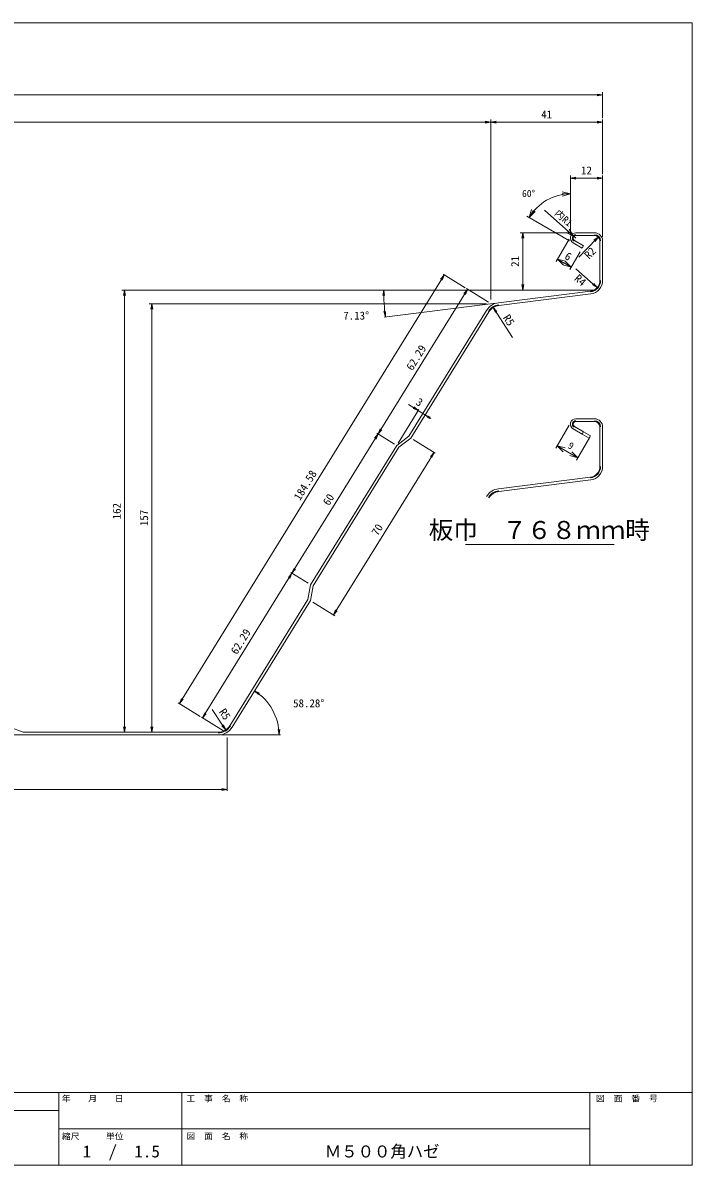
# Model space of a CAD drawing. Units: millimetres on the paper, with parts at other scales. Extents: x -208 to 189, y -167 to 139.
# Drawn here: x 25.7 to 189.2, y -139.6 to 139.4 of the extents above; entities that cross this region are included whole.
import ezdxf
from ezdxf.enums import TextEntityAlignment as Align

# ---------------------------------------------------------------- set-up
doc = ezdxf.new("R2010")
doc.units = ezdxf.units.MM
for name, color, linetype, lineweight in [('0-0_寸法', 7, 'Continuous', 18), ('0-1_通り', 7, 'Continuous', 18), ('1-1', 7, 'Continuous', 18), ('F-F', 5, 'Continuous', 18)]:
    doc.layers.add(name, color=color, linetype=linetype, lineweight=lineweight)
doc.styles.add('ＭＳ ゴシック', font='')
doc.styles.get('ＭＳ ゴシック').set_extended_font_data('MS Gothic')

# ---------------------------------------------------------------- blocks, each defined once
blk = doc.blocks.new('_OPEN')
at = {"layer": '0-0_寸法'}
blk.add_line((0, 0), (-1, 0), dxfattribs=at)
blk.add_lwpolyline([(-1, 0.1667), (0, 0), (-1, -0.1667)], dxfattribs=at)
blk = doc.blocks.new('D1')
at = {"layer": '0-1_通り', "color": 5}
for p, q in [((34.476, 362.166), (34.476, 371.666)), ((34.476, 370.666), (283.976, 370.666)), ((533.476, 370.666), (283.976, 370.666)), ((533.476, 362.166), (533.476, 371.666))]:
    blk.add_line(p, q, dxfattribs=at)
at = {"layer": '0-1_通り', "xscale": 2, "yscale": 2, "rotation": 180}
blk.add_blockref('_OPEN', (34.476, 370.666), dxfattribs=at)
at = {"layer": '0-1_通り', "xscale": 2, "yscale": 2}
blk.add_blockref('_OPEN', (533.476, 370.666), dxfattribs=at)
at = {"layer": '0-1_通り', "style": 'ＭＳ ゴシック'}
blk.add_text('499', height=2.933, dxfattribs=at).set_placement((280.976, 371.166), align=Align.BOTTOM_LEFT)
blk = doc.blocks.new('D11')
at = {"layer": '0-1_通り', "color": 5}
for p, q in [((69.476, 295.666), (69.476, 361.666)), ((69.476, 360.666), (280.976, 360.666)), ((492.476, 360.666), (280.976, 360.666))]:
    blk.add_line(p, q, dxfattribs=at)
at = {"layer": '0-1_通り', "xscale": 2, "yscale": 2, "rotation": 180}
blk.add_blockref('_OPEN', (69.476, 360.666), dxfattribs=at)
at = {"layer": '0-1_通り', "xscale": 2, "yscale": 2}
blk.add_blockref('_OPEN', (492.476, 360.666), dxfattribs=at)
at = {"layer": '0-1_通り', "style": 'ＭＳ ゴシック'}
blk.add_text('423', height=2.933, dxfattribs=at).set_placement((277.976, 361.166), align=Align.BOTTOM_LEFT)
blk = doc.blocks.new('D12')
at = {"layer": '0-1_通り', "color": 5}
for p, q in [((492.476, 295.666), (492.476, 361.666)), ((492.476, 360.666), (512.976, 360.666)), ((533.476, 360.666), (512.976, 360.666)), ((533.476, 341.666), (533.476, 361.666))]:
    blk.add_line(p, q, dxfattribs=at)
at = {"layer": '0-1_通り', "xscale": 2, "yscale": 2, "rotation": 180}
blk.add_blockref('_OPEN', (492.476, 360.666), dxfattribs=at)
at = {"layer": '0-1_通り', "xscale": 2, "yscale": 2}
blk.add_blockref('_OPEN', (533.476, 360.666), dxfattribs=at)
at = {"layer": '0-1_通り', "style": 'ＭＳ ゴシック'}
blk.add_text('41', height=2.933, dxfattribs=at).set_placement((510.976, 361.166), align=Align.BOTTOM_LEFT)
blk = doc.blocks.new('D15')
at = {"layer": '0-1_通り', "color": 5}
for p, q in [((530.976, 299.166), (357.313, 299.166)), ((358.313, 299.166), (358.313, 218.166)), ((358.313, 137.166), (358.313, 218.166))]:
    blk.add_line(p, q, dxfattribs=at)
at = {"layer": '0-1_通り', "xscale": 2, "yscale": 2}
for p, rotation in [((358.313, 299.166), 90), ((358.313, 137.166), 270)]:
    blk.add_blockref('_OPEN', p, dxfattribs=dict(at, rotation=rotation))
at = {"layer": '0-1_通り', "style": 'ＭＳ ゴシック'}
blk.add_text('162', height=2.933, rotation=90, dxfattribs=at).set_placement((357.813, 215.166), align=Align.BOTTOM_LEFT)
blk = doc.blocks.new('D16')
at = {"layer": '0-1_通り', "color": 5}
for p, q in [((490.976, 294.166), (367.313, 294.166)), ((368.313, 294.166), (368.313, 215.666)), ((368.313, 137.166), (368.313, 215.666))]:
    blk.add_line(p, q, dxfattribs=at)
at = {"layer": '0-1_通り', "xscale": 2, "yscale": 2}
for p, rotation in [((368.313, 294.166), 90), ((368.313, 137.166), 270)]:
    blk.add_blockref('_OPEN', p, dxfattribs=dict(at, rotation=rotation))
at = {"layer": '0-1_通り', "style": 'ＭＳ ゴシック'}
blk.add_text('157', height=2.933, rotation=90, dxfattribs=at).set_placement((367.813, 212.666), align=Align.BOTTOM_LEFT)
blk = doc.blocks.new('D20')
at = {"layer": '0-1_通り', "color": 5}
for p, q in [((165.976, 135.166), (165.976, 115.666)), ((395.976, 135.166), (395.976, 115.666)), ((165.976, 116.166), (280.976, 116.166)), ((395.976, 116.166), (280.976, 116.166))]:
    blk.add_line(p, q, dxfattribs=at)
at = {"layer": '0-1_通り', "xscale": 2, "yscale": 2, "rotation": 180}
blk.add_blockref('_OPEN', (165.976, 116.166), dxfattribs=at)
at = {"layer": '0-1_通り', "xscale": 2, "yscale": 2}
blk.add_blockref('_OPEN', (395.976, 116.166), dxfattribs=at)
at = {"layer": '0-1_通り', "style": 'ＭＳ ゴシック'}
blk.add_text('230', height=2.933, dxfattribs=at).set_placement((277.976, 116.666), align=Align.BOTTOM_LEFT)
blk = doc.blocks.new('D21')
at = {"layer": '0-1_通り', "color": 5}
blk.add_lwpolyline([(500.391, 281.836), (494.719, 290.672), (493.368, 292.776)], dxfattribs=at)
at = {"layer": '0-1_通り', "xscale": 2, "yscale": 2, "rotation": 122.70032}
blk.add_blockref('_OPEN', (493.368, 292.776), dxfattribs=at)
at = {"layer": '0-1_通り', "style": 'ＭＳ ゴシック'}
blk.add_text('R5', height=2.933, rotation=302.7, dxfattribs=at).set_placement((496.069, 288.568), align=Align.BOTTOM_LEFT)
blk = doc.blocks.new('D23')
at = {"layer": '0-1_通り', "color": 5}
for p, q in [((475.464, 304.682), (426.935, 226.182)), ((483.119, 299.95), (475.039, 304.945)), ((378.407, 147.682), (426.935, 226.182)), ((386.062, 142.95), (377.981, 147.945))]:
    blk.add_line(p, q, dxfattribs=at)
at = {"layer": '0-1_通り', "xscale": 2, "yscale": 2}
for p, rotation in [((475.464, 304.682), 58.27563), ((378.407, 147.682), 238.27563)]:
    blk.add_blockref('_OPEN', p, dxfattribs=dict(at, rotation=rotation))
at = {"layer": '0-1_通り', "style": 'ＭＳ ゴシック'}
blk.add_text('184.58', height=2.933, rotation=58.276, dxfattribs=at).set_placement((423.355, 221.342), align=Align.BOTTOM_LEFT)
blk = doc.blocks.new('D24')
at = {"layer": '0-1_通り', "color": 5}
for p, q in [((419.666, 195.406), (403.289, 168.915)), ((386.913, 142.424), (403.289, 168.915)), ((394.568, 137.691), (386.487, 142.687))]:
    blk.add_line(p, q, dxfattribs=at)
at = {"layer": '0-1_通り', "xscale": 2, "yscale": 2}
for p, rotation in [((419.666, 195.406), 58.27563), ((386.913, 142.424), 238.27563)]:
    blk.add_blockref('_OPEN', p, dxfattribs=dict(at, rotation=rotation))
at = {"layer": '0-1_通り', "style": 'ＭＳ ゴシック'}
blk.add_text('62.29', height=2.933, rotation=58.276, dxfattribs=at).set_placement((400.235, 164.925), align=Align.BOTTOM_LEFT)
blk = doc.blocks.new('D25')
at = {"layer": '0-1_通り', "color": 5}
for p, q in [((451.216, 246.442), (435.441, 220.924)), ((419.666, 195.406), (435.441, 220.924)), ((425.62, 191.726), (419.241, 195.669))]:
    blk.add_line(p, q, dxfattribs=at)
at = {"layer": '0-1_通り', "xscale": 2, "yscale": 2}
for p, rotation in [((451.216, 246.442), 58.27563), ((419.666, 195.406), 238.27563)]:
    blk.add_blockref('_OPEN', p, dxfattribs=dict(at, rotation=rotation))
at = {"layer": '0-1_通り', "style": 'ＭＳ ゴシック'}
blk.add_text('60', height=2.933, rotation=58.276, dxfattribs=at).set_placement((433.964, 219.486), align=Align.BOTTOM_LEFT)
blk = doc.blocks.new('D26')
at = {"layer": '0-1_通り', "color": 5}
for p, q in [((483.97, 299.424), (467.593, 272.933)), ((491.625, 294.691), (483.545, 299.687)), ((451.216, 246.442), (467.593, 272.933)), ((457.17, 242.761), (450.791, 246.705))]:
    blk.add_line(p, q, dxfattribs=at)
at = {"layer": '0-1_通り', "xscale": 2, "yscale": 2}
for p, rotation in [((483.97, 299.424), 58.27563), ((451.216, 246.442), 238.27563)]:
    blk.add_blockref('_OPEN', p, dxfattribs=dict(at, rotation=rotation))
at = {"layer": '0-1_通り', "style": 'ＭＳ ゴシック'}
blk.add_text('62.29', height=2.933, rotation=58.276, dxfattribs=at).set_placement((464.539, 268.943), align=Align.BOTTOM_LEFT)
blk = doc.blocks.new('D27')
at = {"layer": '0-1_通り', "color": 5}
for p, q in [((464.053, 244.385), (472.133, 239.389)), ((471.708, 239.652), (453.304, 209.881)), ((434.899, 180.111), (453.304, 209.881)), ((427.244, 184.843), (435.325, 179.848))]:
    blk.add_line(p, q, dxfattribs=at)
at = {"layer": '0-1_通り', "xscale": 2, "yscale": 2}
for p, rotation in [((471.708, 239.652), 58.27563), ((434.899, 180.111), 238.27563)]:
    blk.add_blockref('_OPEN', p, dxfattribs=dict(at, rotation=rotation))
at = {"layer": '0-1_通り', "style": 'ＭＳ ゴシック'}
blk.add_text('70', height=2.933, rotation=58.276, dxfattribs=at).set_placement((451.827, 208.443), align=Align.BOTTOM_LEFT)
blk = doc.blocks.new('D28')
at = {"layer": '0-1_通り', "color": 5}
for p, q in [((458.547, 243.086), (466.171, 255.419)), ((462.307, 257.22), (467.184, 254.205)), ((470.587, 252.102), (467.184, 254.205))]:
    blk.add_line(p, q, dxfattribs=at)
at = {"layer": '0-1_通り', "xscale": 2, "yscale": 2}
for p, rotation in [((465.909, 254.994), 328.27563), ((468.46, 253.416), 148.27563)]:
    blk.add_blockref('_OPEN', p, dxfattribs=dict(at, rotation=rotation))
at = {"layer": '0-1_通り', "style": 'ＭＳ ゴシック'}
blk.add_text('3', height=2.933, rotation=328.276, dxfattribs=at).set_placement((464.296, 256.634), align=Align.BOTTOM_LEFT)
blk = doc.blocks.new('D29')
at = {"layer": '0-1_通り', "color": 5}
blk.add_lwpolyline([(390.44, 145.493), (394.006, 140.078), (395.381, 137.989)], dxfattribs=at)
at = {"layer": '0-1_通り', "xscale": 2, "yscale": 2, "rotation": 303.35957}
blk.add_blockref('_OPEN', (395.381, 137.989), dxfattribs=at)
at = {"layer": '0-1_通り', "style": 'ＭＳ ゴシック'}
blk.add_text('R5', height=2.933, rotation=303.36, dxfattribs=at).set_placement((392.025, 144.142), align=Align.BOTTOM_LEFT)
blk = doc.blocks.new('D32')
at = {"layer": '0-1_通り', "color": 5}
blk.add_line((393.631, 136.166), (415.409, 136.166), dxfattribs=at)
for start, end in [(29.13781, 58.27563), (0, 29.13781)]:
    blk.add_arc((395.976, 136.166), 18.933, start, end, dxfattribs=at)
at = {"layer": '0-1_通り', "xscale": 2, "yscale": 2}
for p, rotation in [((405.931, 152.27), 148.27563), ((414.909, 136.166), 270)]:
    blk.add_blockref('_OPEN', p, dxfattribs=dict(at, rotation=rotation))
at = {"layer": '0-1_通り', "style": 'ＭＳ ゴシック'}
blk.add_text('58.28%%d', height=2.933, dxfattribs=at).set_placement((420.075, 145.404), align=Align.BOTTOM_LEFT)
blk = doc.blocks.new('D34')
at = {"layer": '0-1_通り', "color": 5}
blk.add_line((494.333, 294.398), (453.383, 289.279), dxfattribs=at)
for start, end in [(180, 183.56251), (183.56251, 187.12502)]:
    blk.add_arc((532.476, 299.166), 79.208, start, end, dxfattribs=at)
at = {"layer": '0-1_通り', "xscale": 2, "yscale": 2}
for p, rotation in [((453.268, 299.166), 90), ((453.88, 289.341), 277.12502)]:
    blk.add_blockref('_OPEN', p, dxfattribs=dict(at, rotation=rotation))
at = {"layer": '0-1_通り', "style": 'ＭＳ ゴシック'}
blk.add_text('7.13%%d', height=2.933, dxfattribs=at).set_placement((438.46, 287.453), align=Align.BOTTOM_LEFT)
blk = doc.blocks.new('D36')
at = {"layer": '0-1_通り', "color": 5}
blk.add_lwpolyline([(523.651, 306.957), (529.975, 301.373), (531.475, 300.05)], dxfattribs=at)
at = {"layer": '0-1_通り', "xscale": 2, "yscale": 2, "rotation": 318.56251}
blk.add_blockref('_OPEN', (531.475, 300.05), dxfattribs=at)
at = {"layer": '0-1_通り', "style": 'ＭＳ ゴシック'}
blk.add_text('R4', height=2.933, rotation=318.563, dxfattribs=at).set_placement((522.246, 302.344), align=Align.BOTTOM_LEFT)
blk = doc.blocks.new('D37')
at = {"layer": '0-1_通り', "color": 5}
blk.add_lwpolyline([(524.701, 311.205), (531.172, 317.884), (531.868, 318.602)], dxfattribs=at)
at = {"layer": '0-1_通り', "xscale": 2, "yscale": 2, "rotation": 45.90653}
blk.add_blockref('_OPEN', (531.868, 318.602), dxfattribs=at)
at = {"layer": '0-1_通り', "style": 'ＭＳ ゴシック'}
blk.add_text('R2', height=2.933, rotation=45.907, dxfattribs=at).set_placement((529.143, 309.687), align=Align.BOTTOM_LEFT)
blk = doc.blocks.new('D38')
at = {"layer": '0-1_通り', "color": 5}
for p, q in [((522.14, 320.166), (503.24, 320.166)), ((504.24, 320.166), (504.24, 309.666)), ((504.24, 299.166), (504.24, 309.666)), ((504.24, 299.166), (505.24, 299.166))]:
    blk.add_line(p, q, dxfattribs=at)
at = {"layer": '0-1_通り', "xscale": 2, "yscale": 2}
for p, rotation in [((504.24, 320.166), 90), ((504.24, 299.166), 270)]:
    blk.add_blockref('_OPEN', p, dxfattribs=dict(at, rotation=rotation))
at = {"layer": '0-1_通り', "style": 'ＭＳ ゴシック'}
blk.add_text('21', height=2.933, rotation=90, dxfattribs=at).set_placement((503.74, 307.666), align=Align.BOTTOM_LEFT)
blk = doc.blocks.new('_OPEN30')
at = {"layer": '0-0_寸法'}
blk.add_line((0, 0), (-1, 0), dxfattribs=at)
blk.add_lwpolyline([(-1, 0.2679), (0, 0), (-1, -0.2679)], dxfattribs=at)
blk = doc.blocks.new('D39')
at = {"layer": '0-1_通り', "color": 5}
blk.add_lwpolyline([(523.64, 318.166), (523.267, 318.499), (512.198, 328.387)], dxfattribs=at)
at = {"layer": '0-1_通り', "xscale": 3, "yscale": 3, "rotation": 318.22372}
blk.add_blockref('_OPEN30', (522.894, 318.832), dxfattribs=at)
at = {"layer": '0-1_通り', "style": 'ＭＳ ゴシック'}
blk.add_text('内R1', height=2.566, rotation=318.224, dxfattribs=at).set_placement((515.141, 326.428), align=Align.BOTTOM_LEFT)
blk = doc.blocks.new('D40')
at = {"layer": '0-1_通り', "color": 3}
for p, q in [((521.64, 319.666), (521.64, 341.166)), ((521.64, 340.166), (527.558, 340.166)), ((533.476, 340.166), (527.558, 340.166)), ((533.476, 318.666), (533.476, 341.166))]:
    blk.add_line(p, q, dxfattribs=at)
at = {"layer": '0-1_通り', "xscale": 2, "yscale": 2, "rotation": 180}
blk.add_blockref('_OPEN', (521.64, 340.166), dxfattribs=at)
at = {"layer": '0-1_通り', "xscale": 2, "yscale": 2}
blk.add_blockref('_OPEN', (533.476, 340.166), dxfattribs=at)
at = {"layer": '0-1_通り', "style": 'ＭＳ ゴシック'}
blk.add_text('12', height=2.933, dxfattribs=at).set_placement((525.558, 340.666), align=Align.BOTTOM_LEFT)
blk = doc.blocks.new('D41')
at = {"layer": '0-1_通り', "color": 3}
for p, q in [((521.157, 317.867), (516.407, 309.639)), ((516.907, 310.505), (519.435, 309.046)), ((525.212, 313.216), (521.462, 306.721)), ((521.962, 307.587), (519.435, 309.046))]:
    blk.add_line(p, q, dxfattribs=at)
at = {"layer": '0-1_通り', "xscale": 3, "yscale": 3}
for p, rotation in [((516.907, 310.505), 150), ((521.962, 307.587), 330)]:
    blk.add_blockref('_OPEN30', p, dxfattribs=dict(at, rotation=rotation))
at = {"layer": '0-1_通り', "style": 'ＭＳ ゴシック'}
blk.add_text('6', height=2.933, rotation=330, dxfattribs=at).set_placement((518.819, 309.979), align=Align.BOTTOM_LEFT)
blk = doc.blocks.new('D42')
at = {"layer": '0-1_通り', "color": 3}
blk.add_line((521.34, 317.184), (505.71, 326.208), dxfattribs=at)
for start, end in [(120, 150), (90, 120)]:
    blk.add_arc((521.64, 317.011), 17.394, start, end, dxfattribs=at)
at = {"layer": '0-1_通り', "xscale": 3, "yscale": 3}
blk.add_blockref('_OPEN30', (521.64, 334.405), dxfattribs=at)
at = {"layer": '0-1_通り', "xscale": 3, "yscale": 3, "rotation": 240}
blk.add_blockref('_OPEN30', (506.576, 325.708), dxfattribs=at)
at = {"layer": '0-1_通り', "style": 'ＭＳ ゴシック'}
blk.add_text('60%%d', height=2.566, dxfattribs=at).set_placement((503.943, 332.508), align=Align.BOTTOM_LEFT)
blk = doc.blocks.new('D43')
at = {"layer": '0-1_通り', "color": 3}
for p, q in [((521.157, 249.718), (516.269, 241.251)), ((528.81, 245.299), (523.922, 236.833)), ((516.769, 242.117), (520.596, 239.908)), ((524.422, 237.699), (520.596, 239.908))]:
    blk.add_line(p, q, dxfattribs=at)
at = {"layer": '0-1_通り', "xscale": 3, "yscale": 3}
for p, rotation in [((516.769, 242.117), 150), ((524.422, 237.699), 330)]:
    blk.add_blockref('_OPEN30', p, dxfattribs=dict(at, rotation=rotation))
at = {"layer": '0-1_通り', "style": 'ＭＳ ゴシック'}
blk.add_text('9', height=2.566, rotation=330, dxfattribs=at).set_placement((520.088, 240.779), align=Align.BOTTOM_LEFT)

msp = doc.modelspace()

# ---------------------------------------------------------------- linework, layer by layer
at = {"layer": '1-1'}
for p, q in [((160.747, 88.176), (165.304, 88.176)), ((160.747, 87.51), (165.304, 87.51)), ((162.295, 84.409), (160.08, 85.688)), ((162.628, 84.987), (160.414, 86.266)), ((162.628, 84.987), (162.295, 84.409)), ((166.638, 76.53), (166.638, 86.176)), ((167.304, 86.176), (167.304, 76.53)), ((141.871, 71.08), (164.302, 73.884)), ((164.385, 73.223), (141.953, 70.419)), ((119.953, 38.462), (138.964, 69.215)), ((120.455, 38.006), (139.532, 68.864)), ((160.747, 42.744), (165.304, 42.744)), ((160.747, 42.077), (165.304, 42.077)), ((162.295, 38.977), (160.08, 40.256)), ((162.628, 39.554), (160.414, 40.833)), ((162.628, 39.554), (162.295, 38.977)), ((166.638, 31.098), (166.638, 40.744)), ((167.304, 40.744), (167.304, 31.098)), ((141.871, 25.648), (164.302, 28.452)), ((164.385, 27.79), (141.953, 24.986)), ((76.243, -32.243), (95.284, -1.443)), ((76.81, -32.594), (95.916, -1.688)), ((73.408, -34.49), (-75.466, -34.49)), ((73.408, -34.49), (25.638, -34.49)), ((25.762, -33.824), (73.408, -33.824))]:
    msp.add_line(p, q, dxfattribs=at)
at = {"layer": '1-1', "color": 3}
for p, q in [((162.628, 39.554), (164.36, 38.554)), ((164.027, 37.977), (162.295, 38.977)), ((164.027, 37.977), (164.36, 38.554))]:
    msp.add_line(p, q, dxfattribs=at)
at = {"layer": '1-1', "color": 1}
msp.add_line((133.823, 12.047), (170.134, 12.047), dxfattribs=at)
at = {"layer": '1-1'}
for points in [[(95.284, -1.443), (95.968, 2.199), (117.001, 36.222), (119.953, 38.462)], [(120.455, 38.006), (117.503, 35.766), (96.6, 1.954), (95.916, -1.688)], [(25.762, -33.824), (22.304, -32.49), (-24.362, -32.49), (-27.82, -33.824)]]:
    msp.add_lwpolyline(points, dxfattribs=at)
for centre, radius, start, end in [((160.747, 86.843), 1.333, 90, 240), ((160.747, 86.843), 0.833, 90, 240), ((160.747, 86.843), 0.667, 90, 240), ((165.304, 86.176), 2, 0, 90), ((165.304, 86.176), 1.5, 0, 90), ((165.304, 86.176), 1.333, 0, 90), ((163.971, 76.53), 2.667, 277.12502, 360), ((163.971, 76.53), 2.833, 277.12502, 0), ((163.971, 76.53), 3.333, 277.12502, 0), ((142.367, 67.111), 4, 97.12502, 148.27563), ((142.367, 67.111), 3.5, 97.12502, 148.27563), ((142.367, 67.111), 3.333, 97.12502, 148.27563), ((160.747, 41.41), 1.333, 90, 240), ((160.747, 41.41), 0.833, 90, 240), ((160.747, 41.41), 0.667, 90, 240), ((165.304, 40.744), 2, 0, 90), ((165.304, 40.744), 1.5, 0, 90), ((165.304, 40.744), 1.333, 0, 90), ((163.971, 31.098), 2.667, 277.12502, 0), ((163.971, 31.098), 2.833, 277.12502, 0), ((163.971, 31.098), 3.333, 277.12502, 0), ((142.367, 21.679), 4, 97.12502, 148.27563), ((142.367, 21.679), 3.5, 97.12502, 148.27563), ((142.367, 21.679), 3.333, 97.12502, 148.27563), ((73.408, -30.49), 3.333, 270, 328.27563), ((73.408, -30.49), 3.5, 270, 328.27563), ((73.408, -30.49), 4, 270, 328.27563)]:
    msp.add_arc(centre, radius, start, end, dxfattribs=at)
at = {"layer": 'F-F', "color": 7}
for p, q in [((-208.437, 139.439), (189.163, 139.439)), ((189.153, 139.449), (189.153, -139.581)), ((-208.437, -121.821), (189.163, -121.821)), ((-208.437, -121.831), (189.163, -121.831)), ((34.501, -139.581), (34.501, -121.831)), ((64.501, -121.831), (64.501, -139.581)), ((164.163, -139.581), (164.163, -121.831)), ((34.501, -126.268), (-9.637, -126.268)), ((164.163, -130.706), (34.501, -130.72))]:
    msp.add_line(p, q, dxfattribs=at)
msp.add_lwpolyline([(189.163, 139.449), (189.163, -139.581), (-208.437, -139.581)], dxfattribs=at)

# ---------------------------------------------------------------- block references
at = {"layer": '1-1', "xscale": 0.6666667, "yscale": 0.6666667}
for name in ['D1', 'D11', 'D12', 'D40', 'D42', 'D39', 'D38', 'D41', 'D37', 'D36', 'D23', 'D15', 'D34', 'D26', 'D16', 'D21', 'D28', 'D25', 'D43', 'D27', 'D24', 'D32', 'D29', 'D20']:
    msp.add_blockref(name, (-188.346, -125.267), dxfattribs=at)

# ---------------------------------------------------------------- texts
at = {"layer": '1-1', "style": 'ＭＳ ゴシック'}
for s, height, p in [('板巾\u3000７６８ｍｍ時', 4.399, (124.823, 12.047)), ('Ｍ５００角ハゼ', 2.933, (99.46, -138.581))]:
    msp.add_text(s, height=height, dxfattribs=at).set_placement(p, align=Align.BOTTOM_LEFT)
at = {"layer": '1-1', "style": 'ＭＳ ゴシック', "width": 1.05}
msp.add_text('1\u3000/\u30001.5', height=2.933, dxfattribs=at).set_placement((40.301, -138.581), align=Align.BOTTOM_LEFT)
at = {"layer": 'F-F', "color": 7, "style": 'ＭＳ ゴシック', "width": 1.05}
for s, p in [('年\u3000\u3000月\u3000\u3000日', (35.216, -124.472)), ('工\u3000事\u3000名\u3000称', (65.65, -124.472)), ('図\u3000面\u3000番\u3000号', (165.673, -124.472)), ('縮尺\u3000\u3000\u3000単位', (35.216, -133.695)), ('図\u3000面\u3000名\u3000称', (65.65, -133.674))]:
    msp.add_text(s, height=1.466, dxfattribs=at).set_placement(p, align=Align.BOTTOM_LEFT)

doc.saveas('drawing.dxf')
